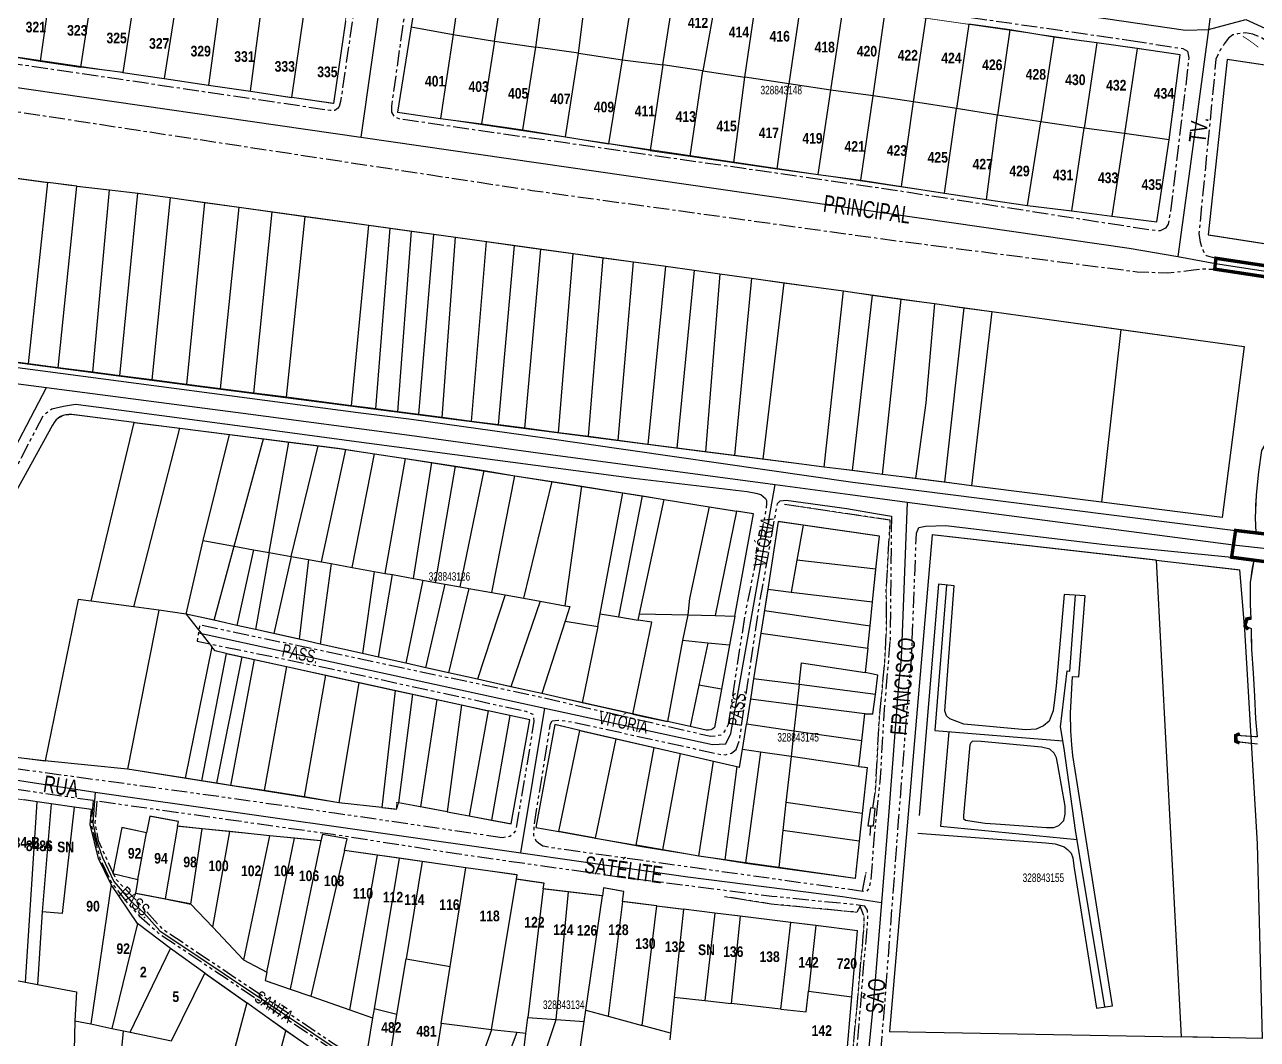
# Model space of a CAD drawing. Extents: x 204381 to 207261, y 4847713 to 4851061.
# Drawn here: x 205879.6 to 206170.1, y 4849931.5 to 4850170.6 of the extents above; entities that cross this region are included whole.
import ezdxf
from ezdxf.enums import TextEntityAlignment as Align

# ---------------------------------------------------------------- set-up
doc = ezdxf.new("R2010")
doc.units = 0
doc.header["$LTSCALE"] = 1.5
doc.header["$MEASUREMENT"] = 0
doc.linetypes.add('PHANTOMX2', pattern=[5, 2.5, -0.5, 0.5, -0.5, 0.5, -0.5])
doc.linetypes.add('TRACO_13', pattern=[8, 5, -1, 1, -1])
for name, color, linetype in [('CD-MALHA-LOTES', 40, 'CONTINUOUS'), ('CD_TXT_QUADRA', 7, 'CONTINUOUS'), ('HD-CANAIS', 7, 'CONTINUOUS'), ('HD-CURSO-PERENE', 170, 'CONTINUOUS'), ('HD-VALAS-DRENOS', 170, 'CONTINUOUS'), ('RU-QUADRAS', 210, 'CONTINUOUS'), ('SV-EIXO-RUA-N-PAV', 6, 'CONTINUOUS'), ('SV-EIXO-RUA-PAV', 20, 'CONTINUOUS'), ('SV-ESTIVAS', 7, 'CONTINUOUS'), ('SV-PONTE-BUEIRO', 249, 'CONTINUOUS'), ('SV-RUA-NAO-PAV-S-GUIA-C-GUIA', 7, 'PHANTOMX2'), ('SV-RUA-PAVIM-S-GUIA-C-GUIA', 7, 'CONTINUOUS'), ('SV-TXT-RUA-N-PAV-S-GUIA-C-GUIA', 7, 'CONTINUOUS'), ('Th_NmrPort', 7, 'CONTINUOUS')]:
    doc.layers.add(name, color=color, linetype=linetype)
doc.styles.add('ARIAL', font='ARIAL.TTF')
doc.styles.get("Standard").update_dxf_attribs({"font": 'swisscbo.ttf'})

msp = doc.modelspace()

# ---------------------------------------------------------------- linework, layer by layer
at = {"layer": 'CD-MALHA-LOTES', "linetype": 'Continuous'}
for points in [[(205973.81, 4850189.88), (205970.65, 4850170.14)], [(205983.38, 4850188.43), (205980.54, 4850168.35)], [(205990.29, 4850166.76), (205993.4, 4850186.79)], [(206000, 4850165.35), (206002.81, 4850185.5)], [(206010.08, 4850163.9), (206012.63, 4850184.02)], [(205886.06, 4850181.97), (205883.24, 4850162.03)], [(206020.47, 4850162.33), (206023.61, 4850182.36)], [(206029.95, 4850161.19), (206033.06, 4850180.93)], [(205892.8, 4850160.65), (205895.9, 4850180.56)], [(205905.68, 4850178.89), (205902.7, 4850159.37)], [(206042.92, 4850179.44), (206039.4, 4850159.77)], [(206049.3, 4850158.27), (206052.22, 4850178.04)], [(205915.54, 4850177.44), (205912.43, 4850157.94)], [(205925.59, 4850175.97), (205922.92, 4850156.41)], [(206062.6, 4850176.47), (206059.67, 4850156.71)], [(206069.57, 4850155.16), (206072.55, 4850175.15)], [(205932.77, 4850154.97), (205935.39, 4850174.53)], [(205942.56, 4850153.45), (205945.32, 4850173.03)], [(206079.5, 4850153.84), (206082.37, 4850173.74)], [(206089.07, 4850152.48), (206091.99, 4850172.3)], [(205955.16, 4850171.43), (205952.32, 4850152.04)], [(205970.65, 4850170.14), (205967.42, 4850150.01)], [(205970.65, 4850170.14), (205980.54, 4850168.35)], [(206102.06, 4850170.77), (206099.18, 4850150.86)], [(206111.78, 4850169.39), (206102.06, 4850170.77)], [(206111.78, 4850169.39), (206108.87, 4850149.29)], [(206122.13, 4850167.7), (206111.78, 4850169.39)], [(205980.54, 4850168.35), (205977.59, 4850148.53)], [(205980.54, 4850168.35), (205990.29, 4850166.76)], [(205990.29, 4850166.76), (205987.24, 4850147.24)], [(205990.29, 4850166.76), (206000, 4850165.35)], [(206122.13, 4850167.7), (206119.03, 4850147.76)], [(206132.26, 4850166.31), (206122.13, 4850167.7)], [(206132.26, 4850166.31), (206129.23, 4850146.22)], [(206141.72, 4850165.01), (206132.26, 4850166.31)], [(205873.2, 4850163.69), (205883.24, 4850162.03)], [(205996.97, 4850145.83), (206000, 4850165.35)], [(206010.08, 4850163.9), (206000, 4850165.35)], [(206007.02, 4850144.21), (206010.08, 4850163.9)], [(206010.08, 4850163.9), (206020.47, 4850162.33)], [(206141.72, 4850165.01), (206138.78, 4850144.97)], [(206151.86, 4850163.56), (206141.72, 4850165.01)], [(206149.3, 4850143.47), (206151.86, 4850163.56)], [(205883.24, 4850162.03), (205892.8, 4850160.65)], [(205902.7, 4850159.37), (205892.8, 4850160.65)], [(206017.24, 4850142.58), (206020.47, 4850162.33)], [(206020.47, 4850162.33), (206029.95, 4850161.19)], [(206029.95, 4850161.19), (206026.98, 4850140.99)], [(206039.4, 4850159.77), (206029.95, 4850161.19)], [(206162.98, 4850162.42), (206158.48, 4850121.12)], [(206215.01, 4850154.67), (206162.98, 4850162.42)], [(205902.7, 4850159.37), (205912.43, 4850157.94)], [(205912.43, 4850157.94), (205922.92, 4850156.41)], [(206036.37, 4850139.62), (206039.4, 4850159.77)], [(206039.4, 4850159.77), (206049.3, 4850158.27)], [(206046.67, 4850138.12), (206049.3, 4850158.27)], [(206059.67, 4850156.71), (206049.3, 4850158.27)], [(205922.92, 4850156.41), (205932.77, 4850154.97)], [(205932.77, 4850154.97), (205942.56, 4850153.45)], [(206056.93, 4850136.63), (206059.67, 4850156.71)], [(206069.57, 4850155.16), (206059.67, 4850156.71)], [(206066.55, 4850135.32), (206069.57, 4850155.16)], [(206079.5, 4850153.84), (206069.57, 4850155.16)], [(205952.32, 4850152.04), (205942.56, 4850153.45)], [(206076.6, 4850133.96), (206079.5, 4850153.84)], [(206089.07, 4850152.48), (206079.5, 4850153.84)], [(206086.25, 4850132.48), (206089.07, 4850152.48)], [(206099.18, 4850150.86), (206089.07, 4850152.48)], [(205967.42, 4850150.01), (205977.59, 4850148.53)], [(206096.31, 4850130.95), (206099.18, 4850150.86)], [(206108.87, 4850149.29), (206099.18, 4850150.86)], [(206106.28, 4850129.45), (206108.87, 4850149.29)], [(206119.03, 4850147.76), (206108.87, 4850149.29)], [(205977.59, 4850148.53), (205987.24, 4850147.24)], [(205987.24, 4850147.24), (205996.97, 4850145.83)], [(206115.91, 4850127.99), (206119.03, 4850147.76)], [(206129.23, 4850146.22), (206119.03, 4850147.76)], [(206126.34, 4850126.74), (206129.23, 4850146.22)], [(206138.78, 4850144.97), (206129.23, 4850146.22)], [(205996.97, 4850145.83), (206007.02, 4850144.21)], [(206007.02, 4850144.21), (206017.24, 4850142.58)], [(206138.78, 4850144.97), (206135.75, 4850125.52)], [(206149.3, 4850143.47), (206138.78, 4850144.97)], [(206146.37, 4850124.16), (206149.3, 4850143.47)], [(206026.98, 4850140.99), (206017.24, 4850142.58)], [(206026.98, 4850140.99), (206036.37, 4850139.62)], [(206036.37, 4850139.62), (206046.67, 4850138.12)], [(206046.67, 4850138.12), (206056.93, 4850136.63)], [(206056.93, 4850136.63), (206066.55, 4850135.32)], [(206066.55, 4850135.32), (206076.6, 4850133.96)], [(206076.6, 4850133.96), (206086.25, 4850132.48)], [(206086.25, 4850132.48), (206096.31, 4850130.95)], [(206096.31, 4850130.95), (206106.28, 4850129.45)], [(206106.28, 4850129.45), (206115.91, 4850127.99)], [(206115.91, 4850127.99), (206126.34, 4850126.74)], [(206126.34, 4850126.74), (206135.75, 4850125.52)], [(206135.75, 4850125.52), (206146.37, 4850124.16)], [(206158.48, 4850121.12), (206209.09, 4850113.26)], [(205882.54, 4849987.48), (205879.42, 4849987.93)], [(205879.75, 4849945.01), (205882.54, 4849987.48)], [(205885.84, 4849986.99), (205882.54, 4849987.48)], [(205885.84, 4849986.99), (205883.68, 4849961.59)], [(205891.26, 4849986.22), (205885.84, 4849986.99)], [(205891.26, 4849986.22), (205888.42, 4849961.16)], [(205895.35, 4849985.67), (205891.26, 4849986.22)], [(205895.03, 4849982.16), (205895.35, 4849985.67)], [(205909.04, 4849984.08), (205908.31, 4849980.19)], [(205915.79, 4849982.84), (205909.04, 4849984.08)], [(205896.97, 4849974.15), (205895.03, 4849982.16)], [(205902.47, 4849981.42), (205900.33, 4849970.6)], [(205908.31, 4849980.19), (205902.47, 4849981.42)], [(205915.6, 4849981.72), (205912.69, 4849964.65)], [(205915.6, 4849981.72), (205915.79, 4849982.84)], [(205921.38, 4849981.13), (205915.6, 4849981.72)], [(205918.74, 4849963.39), (205921.38, 4849981.13)], [(205927.9, 4849980.47), (205921.38, 4849981.13)], [(205923.92, 4849957.92), (205927.9, 4849980.47)], [(205937.28, 4849979.51), (205927.9, 4849980.47)], [(205906.25, 4849969.16), (205908.31, 4849980.19)], [(205937.28, 4849979.51), (205931.15, 4849950.29)], [(205936.62, 4849947.36), (205943.17, 4849978.91)], [(205943.17, 4849978.91), (205937.28, 4849979.51)], [(205949.4, 4849978.28), (205942.13, 4849943.36)], [(205949.4, 4849978.28), (205943.17, 4849978.91)], [(205949.72, 4849979.82), (205949.4, 4849978.28)], [(205955.58, 4849978.76), (205949.72, 4849979.82)], [(205954.95, 4849976.02), (205955.58, 4849978.76)], [(205954.95, 4849976.02), (205946.99, 4849941.66)], [(205962.68, 4849974.92), (205954.95, 4849976.02)], [(205956.2, 4849938.45), (205962.68, 4849974.92)], [(205967.79, 4849974.2), (205962.68, 4849974.92)], [(205899.96, 4849968.03), (205896.97, 4849974.15)], [(205967.79, 4849974.2), (205961.92, 4849938.73)], [(205973.24, 4849973.43), (205967.79, 4849974.2)], [(205973.24, 4849973.43), (205969.45, 4849950.46)], [(205983.54, 4849971.96), (205973.24, 4849973.43)], [(205979.84, 4849948.7), (205983.54, 4849971.96)], [(205995.61, 4849970.25), (205983.54, 4849971.96)], [(205900.33, 4849970.6), (205906.25, 4849969.16)], [(205906.25, 4849969.16), (205905.66, 4849965.99)], [(205989.58, 4849933.78), (205995.44, 4849969.24)], [(205995.44, 4849969.24), (205995.61, 4849970.25)], [(206001.96, 4849968.29), (205995.44, 4849969.24)], [(205899.96, 4849968.03), (205895.13, 4849935.14)], [(205906.15, 4849958.81), (205899.96, 4849968.03)], [(205905.66, 4849965.99), (205912.69, 4849964.65)], [(206001.8, 4849966.95), (205998.15, 4849936.66)], [(206001.8, 4849966.95), (206001.96, 4849968.29)], [(206007.74, 4849966.26), (206001.8, 4849966.95)], [(206004.83, 4849936.18), (206007.74, 4849966.26)], [(206015.71, 4849965.32), (206007.74, 4849966.26)], [(206015.99, 4849967.22), (206015.71, 4849965.32)], [(206020.79, 4849966.34), (206015.99, 4849967.22)], [(206020.49, 4849963.97), (206020.79, 4849966.34)], [(205912.69, 4849964.65), (205918.74, 4849963.39)], [(205918.74, 4849963.39), (205923.92, 4849957.92)], [(206011.79, 4849938.38), (206015.71, 4849965.32)], [(206020.49, 4849963.97), (206017.11, 4849936.94)], [(206028.53, 4849962.97), (206020.49, 4849963.97)], [(206025.12, 4849934.77), (206028.53, 4849962.97)], [(206028.53, 4849962.97), (206034.8, 4849962.2)], [(205883.68, 4849961.59), (205882.57, 4849944.46)], [(205888.42, 4849961.16), (205883.68, 4849961.59)], [(206034.8, 4849962.2), (206032.66, 4849941.46)], [(206042.2, 4849961.28), (206034.8, 4849962.2)], [(206042.2, 4849961.28), (206039.86, 4849940.65)], [(206048.22, 4849960.54), (206042.2, 4849961.28)], [(206048.22, 4849960.54), (206046.06, 4849939.95)], [(206060.13, 4849959.07), (206048.22, 4849960.54)], [(205906.15, 4849958.81), (205900.13, 4849934.09)], [(205913.96, 4849952.89), (205906.15, 4849958.81)], [(205923.92, 4849957.92), (205931.15, 4849950.29)], [(206057.8, 4849938.63), (206060.13, 4849959.07)], [(206066.01, 4849958.34), (206060.13, 4849959.07)], [(206066.01, 4849958.34), (206064.32, 4849942.86)], [(206075.86, 4849957.12), (206066.01, 4849958.34)], [(206074.5, 4849941.57), (206075.86, 4849957.12)], [(205904.43, 4849933.2), (205913.96, 4849952.89)], [(205922.04, 4849947.12), (205913.96, 4849952.89)], [(205931.15, 4849950.29), (205936.62, 4849947.36)], [(205967.29, 4849937.39), (205969.45, 4849950.46)], [(205969.45, 4849950.46), (205979.84, 4849948.7)], [(205977.7, 4849935.21), (205979.84, 4849948.7)], [(205875.66, 4849945.79), (205879.75, 4849945.01)], [(205914.17, 4849931.18), (205922.04, 4849947.12)], [(205922.04, 4849947.12), (205931.89, 4849940.09)], [(205936.62, 4849947.36), (205936.22, 4849945.42)], [(205936.22, 4849945.42), (205942.13, 4849943.36)], [(205879.75, 4849945.01), (205882.57, 4849944.46)], [(205882.57, 4849944.46), (205891.8, 4849942.69)], [(205891.8, 4849942.69), (205891.4, 4849935.91)], [(205942.13, 4849943.36), (205946.99, 4849941.66)], [(206063.78, 4849937.96), (206064.32, 4849942.86)], [(206064.32, 4849942.86), (206074.5, 4849941.57)], [(205931.89, 4849940.09), (205919.03, 4849891.82)], [(205941.13, 4849933.49), (205931.89, 4849940.09)], [(205946.99, 4849941.66), (205956.2, 4849938.45)], [(206032.66, 4849941.46), (206031.74, 4849932.96)], [(206032.66, 4849941.46), (206039.86, 4849940.65)], [(206039.86, 4849940.65), (206046.06, 4849939.95)], [(206057.8, 4849938.63), (206046.06, 4849939.95)], [(206073.15, 4849926.13), (206074.5, 4849941.57)], [(205956.2, 4849938.45), (205961.56, 4849936.58)], [(205961.92, 4849938.73), (205961.56, 4849936.58)], [(205967.29, 4849937.39), (205961.92, 4849938.73)], [(205965.75, 4849928.03), (205967.29, 4849937.39)], [(206011.4, 4849935.7), (206011.79, 4849938.38)], [(206011.79, 4849938.38), (206017.11, 4849936.94)], [(206017.11, 4849936.94), (206025.12, 4849934.77)], [(206057.8, 4849938.63), (206063.78, 4849937.96)], [(205891.4, 4849935.91), (205891.24, 4849928.85)], [(205891.4, 4849935.91), (205895.13, 4849935.14)], [(205895.13, 4849935.14), (205900.13, 4849934.09)], [(205900.13, 4849934.09), (205902.85, 4849933.53)], [(205961.56, 4849936.58), (205960.44, 4849929.8)], [(205977.7, 4849935.21), (205975.98, 4849924.38)], [(205989.58, 4849933.78), (205977.7, 4849935.21)], [(205995.13, 4849907.37), (206004.83, 4849936.18)], [(205997.69, 4849932.88), (205998.15, 4849936.66)], [(205998.15, 4849936.66), (206004.83, 4849936.18)], [(206004.83, 4849936.18), (206011.4, 4849935.7)], [(206010.15, 4849927.08), (206011.4, 4849935.7)], [(206031.74, 4849932.96), (206025.12, 4849934.77)], [(205899.21, 4849894.59), (205902.85, 4849933.53)], [(205902.85, 4849933.53), (205904.43, 4849933.2)], [(205904.43, 4849933.2), (205914.17, 4849931.18)], [(205929.49, 4849890), (205941.13, 4849933.49)], [(205949.58, 4849927.72), (205941.13, 4849933.49)], [(205989.58, 4849933.78), (205983.08, 4849915.67)], [(205995.53, 4849933.13), (205987.77, 4849912.44)], [(205995.53, 4849933.13), (205989.58, 4849933.78)], [(205997.69, 4849932.88), (205995.53, 4849933.13)], [(205996.81, 4849925.54), (205997.69, 4849932.88)], [(206031.74, 4849932.96), (206031.62, 4849931.38)]]:
    msp.add_lwpolyline(points, dxfattribs=at)
at = {"layer": 'CD-MALHA-LOTES'}
for points in [[(205863.59, 4850136.37), (205885.01, 4850133.46)], [(205880.47, 4850090.7), (205885.01, 4850133.46)], [(205891.87, 4850132.57), (205890.05, 4850132.78), (205885.01, 4850133.46)], [(205887.49, 4850089.79), (205891.87, 4850132.57)], [(205891.87, 4850132.57), (205899.57, 4850131.68)], [(205895.6, 4850088.74), (205899.57, 4850131.68)], [(205899.57, 4850131.68), (205906.21, 4850130.92)], [(205902, 4850087.91), (205906.21, 4850130.92)], [(205906.21, 4850130.92), (205913.87, 4850129.87)], [(205913.87, 4850129.87), (205909.57, 4850086.92)], [(205913.87, 4850129.87), (205921.97, 4850128.74)], [(205921.97, 4850128.74), (205917.7, 4850085.87)], [(205921.97, 4850128.74), (205930.09, 4850127.62)], [(205925.72, 4850084.83), (205930.09, 4850127.62)], [(205930.09, 4850127.62), (205937.9, 4850126.54)], [(205933.6, 4850083.8), (205937.9, 4850126.54)], [(205937.9, 4850126.54), (205945.68, 4850125.46)], [(205941.28, 4850082.81), (205945.68, 4850125.46)], [(205945.68, 4850125.46), (205960.66, 4850123.38)], [(205956.62, 4850080.81), (205960.66, 4850123.38)], [(205960.66, 4850123.38), (205965.69, 4850122.68)], [(205962.29, 4850080.08), (205965.69, 4850122.68)], [(205965.69, 4850122.68), (205970.71, 4850121.99)], [(205967.48, 4850079.4), (205970.71, 4850121.99)], [(205970.71, 4850121.99), (205975.96, 4850121.26)], [(205972.48, 4850078.75), (205975.96, 4850121.26)], [(205975.96, 4850121.26), (205981.14, 4850120.54)], [(205977.99, 4850078.04), (205981.14, 4850120.54)], [(205981.14, 4850120.54), (205988.44, 4850119.53)], [(205984.86, 4850077.15), (205988.44, 4850119.53)], [(205988.44, 4850119.53), (205995, 4850118.62)], [(205991.27, 4850076.31), (205995, 4850118.62)], [(205995, 4850118.62), (206001.23, 4850117.75)], [(205997.46, 4850075.51), (206001.23, 4850117.75)], [(206001.23, 4850117.75), (206008.87, 4850116.69)], [(206005.4, 4850074.48), (206008.87, 4850116.69)], [(206008.87, 4850116.69), (206015.92, 4850115.72)], [(206012.43, 4850073.57), (206015.92, 4850115.72)], [(206015.92, 4850115.72), (206023.03, 4850114.73)], [(206019.46, 4850072.65), (206023.03, 4850114.73)], [(206023.03, 4850114.73), (206030.65, 4850113.68)], [(206026.52, 4850071.73), (206030.65, 4850113.68)], [(206030.65, 4850113.68), (206037.38, 4850112.74)], [(206037.38, 4850112.74), (206033.24, 4850070.86)], [(206037.38, 4850112.74), (206043.39, 4850111.91)], [(206043.39, 4850111.91), (206039.99, 4850069.99)], [(206043.39, 4850111.91), (206050.83, 4850110.88)], [(206050.83, 4850110.88), (206046.86, 4850069.09)], [(206050.83, 4850110.88), (206058.46, 4850109.82)], [(206058.46, 4850109.82), (206053.51, 4850068.23)], [(206058.46, 4850109.82), (206072.54, 4850107.87)], [(206067.99, 4850066.38), (206072.54, 4850107.87)], [(206072.54, 4850107.87), (206079.34, 4850106.92)], [(206074.65, 4850065.54), (206079.34, 4850106.92)], [(206079.34, 4850106.92), (206086.15, 4850105.98)], [(206081.77, 4850064.64), (206086.15, 4850105.98)], [(206086.15, 4850105.98), (206093.96, 4850104.9)], [(206093.96, 4850104.9), (206091.93, 4850081.51), (206089.55, 4850063.65)], [(206093.96, 4850104.9), (206100.93, 4850103.93)], [(206100.93, 4850103.93), (206096.38, 4850062.79)], [(206100.93, 4850103.93), (206107.5, 4850103.02)], [(206107.5, 4850103.02), (206102.71, 4850061.99)], [(206107.5, 4850103.02), (206137.94, 4850098.8)], [(206137.94, 4850098.8), (206133.32, 4850058.12)], [(206137.94, 4850098.8), (206166.99, 4850094.77), (206161.82, 4850054.51), (206133.32, 4850058.12)], [(205880.47, 4850090.7), (205859.8, 4850093.39)], [(205887.49, 4850089.79), (205880.47, 4850090.7)], [(205895.6, 4850088.74), (205887.49, 4850089.79)], [(205902, 4850087.91), (205895.6, 4850088.74)], [(205909.57, 4850086.92), (205902, 4850087.91)], [(205917.7, 4850085.87), (205909.57, 4850086.92)], [(205925.72, 4850084.83), (205917.7, 4850085.87)], [(205933.6, 4850083.8), (205925.72, 4850084.83)], [(205941.28, 4850082.81), (205933.6, 4850083.8)], [(205956.62, 4850080.81), (205941.28, 4850082.81)], [(205962.29, 4850080.08), (205956.62, 4850080.81)], [(205967.48, 4850079.4), (205962.29, 4850080.08)], [(205972.48, 4850078.75), (205967.48, 4850079.4)], [(205895.2, 4850034.79), (205905.37, 4850076.89)], [(205905.37, 4850076.89), (205916.12, 4850075.53)], [(205977.99, 4850078.04), (205972.48, 4850078.75)], [(205984.86, 4850077.15), (205977.99, 4850078.04)], [(205991.27, 4850076.31), (205984.86, 4850077.15)], [(205997.46, 4850075.51), (205991.27, 4850076.31)], [(205905.27, 4850033.42), (205916.12, 4850075.53)], [(205916.12, 4850075.53), (205927.83, 4850074.05)], [(205921.65, 4850049.05), (205927.83, 4850074.05)], [(205927.83, 4850074.05), (205935.82, 4850073.04)], [(206005.4, 4850074.48), (205997.46, 4850075.51)], [(206012.43, 4850073.57), (206005.4, 4850074.48)], [(206019.46, 4850072.65), (206012.43, 4850073.57)], [(205928.96, 4850047.73), (205935.82, 4850073.04)], [(205935.82, 4850073.04), (205941.83, 4850072.28)], [(205937.2, 4850046.25), (205941.83, 4850072.28)], [(205941.83, 4850072.28), (205948.72, 4850071.41)], [(205942.37, 4850045.32), (205948.72, 4850071.41)], [(205948.72, 4850071.41), (205953.71, 4850070.78), (205955.28, 4850070.54)], [(205949.52, 4850044.03), (205955.28, 4850070.54)], [(205955.28, 4850070.54), (205962.02, 4850069.5)], [(206026.52, 4850071.73), (206019.46, 4850072.65)], [(206033.24, 4850070.86), (206026.52, 4850071.73)], [(206039.99, 4850069.99), (206033.24, 4850070.86)], [(205956.76, 4850042.73), (205962.02, 4850069.5)], [(205962.02, 4850069.5), (205969.3, 4850068.38)], [(205964.5, 4850041.33), (205969.3, 4850068.38)], [(205969.3, 4850068.38), (205975.55, 4850067.42)], [(206046.86, 4850069.09), (206039.99, 4850069.99)], [(206053.51, 4850068.23), (206046.86, 4850069.09)], [(206067.99, 4850066.38), (206058.5, 4850067.58), (206053.51, 4850068.23)], [(205971.24, 4850040.12), (205975.55, 4850067.42)], [(205975.55, 4850067.42), (205981.09, 4850066.57)], [(205976.41, 4850039.19), (205981.09, 4850066.57)], [(205981.09, 4850066.57), (205987.83, 4850065.53)], [(205982.19, 4850038.15), (205987.83, 4850065.53)], [(205987.83, 4850065.53), (205995.1, 4850064.32)], [(206074.65, 4850065.54), (206067.99, 4850066.38)], [(206081.77, 4850064.64), (206074.65, 4850065.54)], [(206089.55, 4850063.65), (206081.77, 4850064.64)], [(205989.63, 4850036.81), (205995.1, 4850064.32)], [(205995.1, 4850064.32), (206003.86, 4850062.99)], [(205997.17, 4850035.45), (206003.86, 4850062.99)], [(206003.86, 4850062.99), (206010.91, 4850061.85)], [(206006.94, 4850033.69), (206010.91, 4850061.85)], [(206010.91, 4850061.85), (206020.55, 4850060.3)], [(206096.38, 4850062.79), (206089.55, 4850063.65)], [(206102.71, 4850061.99), (206096.38, 4850062.79)], [(206133.32, 4850058.12), (206102.71, 4850061.99)], [(206015.21, 4850031.75), (206020.55, 4850060.3)], [(206019.57, 4850031.05), (206025.14, 4850059.57)], [(206020.55, 4850060.3), (206025.14, 4850059.57)], [(206024.5, 4850031.82), (206030.24, 4850058.75)], [(206025.14, 4850059.57), (206030.24, 4850058.75)], [(206030.24, 4850058.75), (206040.91, 4850057.03)], [(206040.91, 4850057.03), (206036.23, 4850035.37), (206035.83, 4850031.53)], [(206040.91, 4850057.03), (206047.36, 4850055.99)], [(206047.36, 4850055.99), (206042.27, 4850031.36)], [(206046.93, 4850031.24), (206051.34, 4850055.35), (206047.36, 4850055.99)], [(206063.06, 4850052.68), (206057.18, 4850053.52), (206054.68, 4850037.62)], [(206063.06, 4850052.68), (206061.58, 4850044.41)], [(206080.2, 4850042.34), (206081.01, 4850050.09), (206063.06, 4850052.68)], [(206146.22, 4850044.42), (206093.43, 4850050.41), (206083.36, 4849933.34), (206152.12, 4849932.09)], [(205917.66, 4850031.74), (205921.65, 4850049.05)], [(205921.65, 4850049.05), (205928.96, 4850047.73)], [(205924.23, 4850030.27), (205928.96, 4850047.73)], [(205928.96, 4850047.73), (205933.5, 4850046.91)], [(205933.5, 4850046.91), (205929.6, 4850029.07)], [(205933.5, 4850046.91), (205937.2, 4850046.25)], [(205937.2, 4850046.25), (205933.97, 4850028.09)], [(205937.2, 4850046.25), (205942.37, 4850045.32)], [(205942.37, 4850045.32), (205938.26, 4850027.13)], [(205942.37, 4850045.32), (205946.49, 4850044.57)], [(205946.49, 4850044.57), (205944.24, 4850025.79)], [(205946.49, 4850044.57), (205949.52, 4850044.03)], [(206061.58, 4850044.41), (206060.24, 4850036.93)], [(206080.2, 4850042.34), (206061.58, 4850044.41)], [(206146.22, 4850044.42), (206165.87, 4850042.18), (206167.02, 4850028.08), (206170.05, 4849977.59), (206171.25, 4849931.74), (206152.12, 4849932.09)], [(206146.22, 4850044.42), (206152.12, 4849932.09)], [(205951.77, 4850043.62), (205949.23, 4850024.67)], [(205949.52, 4850044.03), (205951.77, 4850043.62)], [(205951.77, 4850043.62), (205956.76, 4850042.73)], [(205956.76, 4850042.73), (205961.94, 4850041.79)], [(205961.94, 4850041.79), (205959.19, 4850022.44)], [(205961.94, 4850041.79), (205964.5, 4850041.33)], [(205964.5, 4850041.33), (205966.22, 4850041.02)], [(206079.4, 4850034.58), (206080.2, 4850042.34)], [(205962.92, 4850021.61), (205966.22, 4850041.02)], [(205966.22, 4850041.02), (205971.24, 4850040.12)], [(205973.4, 4850039.73), (205969.39, 4850020.16)], [(205971.24, 4850040.12), (205973.4, 4850039.73)], [(205973.4, 4850039.73), (205976.41, 4850039.19)], [(205974.1, 4850019.1), (205978.63, 4850038.79)], [(205976.41, 4850039.19), (205978.63, 4850038.79)], [(205978.63, 4850038.79), (205982.19, 4850038.15)], [(205984.24, 4850037.78), (205979.44, 4850017.91)], [(205982.19, 4850038.15), (205984.24, 4850037.78)], [(205984.24, 4850037.78), (205989.63, 4850036.81)], [(205992.84, 4850036.23), (205986.25, 4850016.38)], [(205989.63, 4850036.81), (205992.84, 4850036.23)], [(205992.84, 4850036.23), (205997.17, 4850035.45)], [(206054.68, 4850037.62), (206053.89, 4850032.6)], [(206054.68, 4850037.62), (206060.24, 4850036.93)], [(206060.24, 4850036.93), (206079.4, 4850034.58)], [(205895.2, 4850034.79), (205892.21, 4850035.19), (205884.39, 4849997.18)], [(205905.27, 4850033.42), (205895.2, 4850034.79)], [(205911.19, 4850032.62), (205903.77, 4849995.19)], [(205911.19, 4850032.62), (205905.27, 4850033.42)], [(205917.66, 4850031.74), (205911.19, 4850032.62)], [(206001.02, 4850034.76), (205994.17, 4850014.61)], [(205997.17, 4850035.45), (206001.02, 4850034.76)], [(206001.02, 4850034.76), (206006.94, 4850033.69)], [(206006.94, 4850033.69), (206008.01, 4850033.5), (206006.92, 4850030.1)], [(206053.89, 4850032.6), (206053.05, 4850027.26)], [(206053.89, 4850032.6), (206078.82, 4850028.94)], [(206078.82, 4850028.94), (206079.4, 4850034.58)], [(205917.66, 4850031.74), (205923.71, 4850024.01)], [(205924.23, 4850030.27), (205917.66, 4850031.74)], [(205929.6, 4850029.07), (205924.23, 4850030.27)], [(206006.92, 4850030.1), (206001.46, 4850012.98)], [(206006.92, 4850030.1), (206014.66, 4850028.81)], [(206014.66, 4850028.81), (206015.21, 4850031.75)], [(206015.21, 4850031.75), (206019.57, 4850031.05)], [(206019.57, 4850031.05), (206024.17, 4850030.31)], [(206022.93, 4850008.17), (206027.4, 4850029.8), (206024.17, 4850030.31)], [(206024.17, 4850030.31), (206024.5, 4850031.82)], [(206024.5, 4850031.82), (206035.83, 4850031.53)], [(206035.83, 4850031.53), (206034.6, 4850025.48)], [(206035.83, 4850031.53), (206042.27, 4850031.36)], [(206042.27, 4850031.36), (206046.93, 4850031.24)], [(206046.93, 4850031.24), (206045.68, 4850024.4)], [(205933.97, 4850028.09), (205929.6, 4850029.07)], [(205938.26, 4850027.13), (205933.97, 4850028.09)], [(205944.24, 4850025.79), (205938.26, 4850027.13)], [(206014.66, 4850028.81), (206010.95, 4850010.85)], [(206053.05, 4850027.26), (206051.35, 4850016.51)], [(206053.05, 4850027.26), (206078.27, 4850023.71)], [(206078.27, 4850023.71), (206078.82, 4850028.94)], [(205923.71, 4850024.01), (205917.42, 4849993.05)], [(205927.09, 4850022.48), (205924.46, 4850023.05), (205923.71, 4850024.01)], [(205949.23, 4850024.67), (205944.24, 4850025.79)], [(205959.19, 4850022.44), (205949.23, 4850024.67)], [(206034.6, 4850025.48), (206031.05, 4850006.39)], [(206040.54, 4850024.9), (206034.6, 4850025.48)], [(206040.54, 4850024.9), (206038.46, 4850015)], [(206045.68, 4850024.4), (206040.54, 4850024.9)], [(206045.68, 4850024.4), (206043.78, 4850014.04)], [(205927.09, 4850022.48), (205921.23, 4849992.45)], [(205930.74, 4850021.68), (205924.76, 4849991.9)], [(205927.09, 4850022.48), (205930.74, 4850021.68)], [(205933.69, 4850021.03), (205928.11, 4849991.37)], [(205930.74, 4850021.68), (205933.69, 4850021.03)], [(205933.69, 4850021.03), (205941.24, 4850019.38)], [(205962.92, 4850021.61), (205959.19, 4850022.44)], [(205969.39, 4850020.16), (205962.92, 4850021.61)], [(206078.27, 4850023.71), (206077.68, 4850018)], [(205941.24, 4850019.38), (205936.03, 4849990.13)], [(205941.24, 4850019.38), (205950.45, 4850017.36)], [(205974.1, 4850019.1), (205969.39, 4850020.16)], [(205979.44, 4850017.91), (205974.1, 4850019.1)], [(206062.06, 4850015.12), (206062.62, 4850020.25), (206077.68, 4850018)], [(205950.45, 4850017.36), (205945.47, 4849988.64)], [(205950.45, 4850017.36), (205958.33, 4850015.63)], [(205958.33, 4850015.63), (205953.6, 4849987.27)], [(205958.33, 4850015.63), (205966.9, 4850013.76)], [(205986.25, 4850016.38), (205979.44, 4850017.91)], [(205994.17, 4850014.61), (205986.25, 4850016.38)], [(206051.35, 4850016.51), (206050.59, 4850011.66)], [(206062.06, 4850015.12), (206051.35, 4850016.51)], [(206080.06, 4850012.78), (206080.63, 4850017.32), (206077.68, 4850018)], [(205966.9, 4850013.76), (205963.75, 4849986.17)], [(205966.9, 4850013.76), (205970.99, 4850012.86)], [(205970.99, 4850012.86), (205967.63, 4849987.28)], [(205970.99, 4850012.86), (205976.73, 4850011.6)], [(206001.46, 4850012.98), (205994.17, 4850014.61)], [(206010.95, 4850010.85), (206001.46, 4850012.98)], [(206038.46, 4850015), (206036.41, 4850005.23)], [(206043.78, 4850014.04), (206038.46, 4850015)], [(206062.06, 4850015.12), (206061.52, 4850010.29)], [(206080.06, 4850012.78), (206062.06, 4850015.12)], [(206077.6, 4850008.26), (206079.48, 4850008.21), (206080.06, 4850012.78)], [(205976.73, 4850011.6), (205972.86, 4849986.3)], [(205976.73, 4850011.6), (205982.49, 4850010.34)], [(205982.49, 4850010.34), (205979.16, 4849985.13)], [(205982.49, 4850010.34), (205988.79, 4850008.96)], [(206022.93, 4850008.17), (206010.95, 4850010.85)], [(206050.59, 4850011.66), (206049.66, 4850005.75)], [(206061.52, 4850010.29), (206050.59, 4850011.66)], [(206061.52, 4850010.29), (206060.84, 4850004.14)], [(206077.6, 4850008.26), (206061.52, 4850010.29)], [(205988.79, 4850008.96), (205984.36, 4849984.16)], [(205993.93, 4850007.84), (205988.79, 4850008.96)], [(205993.93, 4850007.84), (205989.61, 4849983.18)], [(205989.61, 4849983.18), (205994.19, 4849982.33), (205998.59, 4850006.82), (205993.93, 4850007.84)], [(206022.93, 4850008.17), (206025.75, 4850007.54), (206031.05, 4850006.39)], [(206076.84, 4850001.85), (206077.6, 4850008.26)], [(206010.43, 4850004.32), (206004.55, 4850005.68), (206000.04, 4849981.42), (206005.47, 4849980.47)], [(206005.47, 4849980.47), (206010.43, 4850004.32)], [(206010.43, 4850004.32), (206019, 4850002.35)], [(206036.41, 4850005.23), (206031.05, 4850006.39)], [(206048.72, 4849999.79), (206049.66, 4850005.75)], [(206060.84, 4850004.14), (206049.66, 4850005.75)], [(206060.84, 4850004.14), (206060.18, 4849998.13)], [(206076.84, 4850001.85), (206060.84, 4850004.14)], [(206014.07, 4849978.96), (206019, 4850002.35)], [(206019, 4850002.35), (206027.93, 4850000.29)], [(206076.13, 4849995.81), (206076.84, 4850001.85)], [(206023.68, 4849977.28), (206027.93, 4850000.29)], [(206027.93, 4850000.29), (206034.1, 4849998.87)], [(206029.99, 4849976.17), (206034.1, 4849998.87)], [(206034.1, 4849998.87), (206041.88, 4849997.08)], [(206047.44, 4849995.8), (206048.07, 4849995.65), (206048.72, 4849999.79)], [(206052.98, 4849999.18), (206048.72, 4849999.79)], [(206052.98, 4849999.18), (206049.42, 4849973.1)], [(206060.18, 4849998.13), (206052.98, 4849999.18)], [(206060.18, 4849998.13), (206058.99, 4849987.31)], [(206076.13, 4849995.81), (206060.18, 4849998.13)], [(205903.77, 4849995.19), (205885.07, 4849997.1), (205884.39, 4849997.18)], [(205917.42, 4849993.05), (205903.77, 4849995.19)], [(206038.48, 4849974.69), (206041.88, 4849997.08)], [(206041.88, 4849997.08), (206047.44, 4849995.8)], [(206047.44, 4849995.8), (206044.58, 4849973.78)], [(206076.13, 4849995.81), (206078.12, 4849995.6), (206076.94, 4849984.71)], [(205921.23, 4849992.45), (205917.42, 4849993.05)], [(205924.76, 4849991.9), (205921.23, 4849992.45)], [(205928.11, 4849991.37), (205924.76, 4849991.9)], [(205936.03, 4849990.13), (205928.11, 4849991.37)], [(205945.47, 4849988.64), (205936.03, 4849990.13)], [(205953.6, 4849987.27), (205945.47, 4849988.64)], [(205963.75, 4849986.17), (205953.6, 4849987.27)], [(205963.75, 4849986.17), (205967.18, 4849985.79), (205967.63, 4849987.28)], [(205972.86, 4849986.3), (205967.63, 4849987.28)], [(205979.16, 4849985.13), (205972.86, 4849986.3)], [(206058.99, 4849987.31), (206058.26, 4849980.72)], [(206076.94, 4849984.71), (206058.99, 4849987.31)], [(205979.16, 4849985.13), (205984.36, 4849984.16)], [(205984.36, 4849984.16), (205989.61, 4849983.18)], [(206076.94, 4849984.71), (206076.24, 4849978.21)], [(206014.07, 4849978.96), (206005.47, 4849980.47)], [(206058.26, 4849980.72), (206057.29, 4849971.98)], [(206076.24, 4849978.21), (206058.26, 4849980.72)], [(206014.07, 4849978.96), (206023.68, 4849977.28)], [(206076.24, 4849978.21), (206075.29, 4849969.43), (206057.29, 4849971.98)], [(206029.99, 4849976.17), (206023.68, 4849977.28)], [(206038.48, 4849974.69), (206029.99, 4849976.17)], [(206044.58, 4849973.78), (206038.48, 4849974.69)], [(206049.42, 4849973.1), (206044.58, 4849973.78)], [(206057.29, 4849971.98), (206049.42, 4849973.1)]]:
    msp.add_lwpolyline(points, dxfattribs=at)
for points in [[(205905.37, 4850076.89), (205890.72, 4850078.75, 0.336783), (205886.15, 4850076.22), (205847.14, 4850005.61), (205851.56, 4850001.31), (205884.39, 4849997.18)], [(206043.78, 4850014.04), (206042.13, 4850004.98, -0.250736), (206040.21, 4850004.41), (206036.41, 4850005.23)]]:
    msp.add_lwpolyline(points, format="xyb", dxfattribs=at)
at = {"layer": 'HD-CANAIS', "const_width": 0.18, "flags": 128}
for points in [[(206168.55, 4850030.5), (206167.59, 4850030.59)], [(206167.16, 4850028.98), (206168.58, 4850028.37)], [(206170.02, 4850002.78), (206164.99, 4850003.13)], [(206165.01, 4850001.72), (206170.09, 4850001.15)]]:
    msp.add_lwpolyline(points, dxfattribs=at)
at = {"layer": 'HD-CANAIS', "flags": 128}
for points in [[(206168.55, 4850030.5), (206167.59, 4850030.59)], [(206167.16, 4850028.98), (206168.58, 4850028.37)], [(206170.02, 4850002.78), (206164.99, 4850003.13)], [(206165.01, 4850001.72), (206170.09, 4850001.15)]]:
    msp.add_lwpolyline(points, dxfattribs=at)
at = {"layer": 'HD-CURSO-PERENE', "flags": 128}
for points in [[(206183.24, 4850109.51), (206181.78, 4850104.46), (206180.67, 4850099.5), (206180.17, 4850094.39), (206178.46, 4850089.26), (206177.26, 4850084.3), (206175.8, 4850079.48), (206173.74, 4850074.8), (206171.08, 4850070.27), (206170.33, 4850065.26), (206169.78, 4850059.8), (206169.58, 4850054.44), (206169.72, 4850050.87)], [(206169.24, 4850044.44), (206168.42, 4850039.16), (206168.36, 4850034.1), (206168.55, 4850030.5)], [(206168.58, 4850028.37), (206168.71, 4850023.44), (206169.11, 4850017.84), (206169.41, 4850012.38), (206169.66, 4850007.08), (206170.02, 4850002.78)]]:
    msp.add_lwpolyline(points, dxfattribs=at)
at = {"layer": 'HD-CURSO-PERENE', "const_width": 0.18, "flags": 128}
for points in [[(206170.19, 4850063.75), (206169.87, 4850060.78), (206169.67, 4850058.3), (206169.6, 4850056.8), (206169.58, 4850055.3), (206169.61, 4850052.94), (206169.72, 4850050.87)], [(206169.24, 4850044.44), (206168.91, 4850042.97), (206168.66, 4850041.49), (206168.42, 4850039.16), (206168.32, 4850036.16), (206168.35, 4850034.66), (206168.43, 4850032.6), (206168.55, 4850030.5)], [(206168.58, 4850028.37), (206168.57, 4850026.87), (206168.61, 4850025.37), (206168.71, 4850023.44), (206168.92, 4850020.45), (206169.03, 4850018.95), (206169.21, 4850016.34), (206169.37, 4850013.35), (206169.48, 4850010.89), (206169.54, 4850009.39), (206169.66, 4850007.08), (206169.89, 4850004.09)]]:
    msp.add_lwpolyline(points, dxfattribs=at)
at = {"layer": 'HD-VALAS-DRENOS', "linetype": 'PHANTOMX2', "const_width": 0.18, "flags": 128}
for points in [[(206166.64, 4850167.9), (206167.48, 4850167.36)], [(206167.48, 4850167.36), (206167.9, 4850167.09)], [(206167.9, 4850167.09), (206169.12, 4850166.23)], [(206169.12, 4850166.23), (206169.13, 4850166.22)], [(206169.13, 4850166.22), (206169.91, 4850165.61)], [(206169.91, 4850165.61), (206170.31, 4850165.3)], [(206079.45, 4849985.98), (206080.1, 4849990.14), (206080.95, 4850006.47), (206082.23, 4850020), (206082.7, 4850028.61), (206082.62, 4850037.72), (206083.57, 4850053.85), (206058.62, 4850057.58)], [(206078.85, 4849979.52), (206078.96, 4849981.84)], [(206077.04, 4849966.45), (206077.89, 4849970.89)], [(206069.73, 4849871.25), (206073.58, 4849915.34), (206077.21, 4849955.87), (206077.39, 4849958.58), (206077.37, 4849960.58), (206076.49, 4849962.88), (206075.66, 4849961.46), (206055.53, 4849963.38), (206044.46, 4849965.13)]]:
    msp.add_lwpolyline(points, dxfattribs=at)
at = {"layer": 'HD-VALAS-DRENOS', "linetype": 'PHANTOMX2', "flags": 128}
for points in [[(206079.45, 4849985.98), (206080.1, 4849990.14), (206080.95, 4850006.47), (206082.23, 4850020), (206082.7, 4850028.61), (206082.62, 4850037.72), (206083.57, 4850053.85), (206058.62, 4850057.58)], [(206078.85, 4849979.52), (206078.96, 4849981.84)], [(206077.04, 4849966.45), (206077.89, 4849970.89)], [(206069.73, 4849871.25), (206073.58, 4849915.34), (206077.21, 4849955.87), (206077.39, 4849958.58), (206077.37, 4849960.58), (206076.49, 4849962.88), (206075.66, 4849961.46), (206055.53, 4849963.38), (206044.46, 4849965.13)]]:
    msp.add_lwpolyline(points, dxfattribs=at)
at = {"layer": 'RU-QUADRAS', "color": 6, "linetype": 'Continuous', "const_width": 0.18}
for points in [[(205249.68, 4850180.43), (205255.58, 4850227.28), (205796.27, 4850145.51), (205890.05, 4850132.78), (205906.42, 4850130.9), (206166.99, 4850094.77), (206161.82, 4850054.51, -0.001666), (205796.27, 4850101.64)], [(205775.39, 4850178.55), (205781.18, 4850217.88), (205819.97, 4850211.79), (205958.04, 4850191.12), (205952.32, 4850152.04), (205843.81, 4850167.99), (205823.81, 4850170.69, 0.017935), (205794.22, 4850175.22)], [(205967.42, 4850150.01), (205973.81, 4850189.88, 0.00313), (206151.86, 4850163.56, -0.011922), (206146.37, 4850124.16), (206115.91, 4850127.99)], [(205953.71, 4850070.78), (206051.34, 4850055.35), (206042.13, 4850004.98), (206041.24, 4850004.45), (206040.21, 4850004.41), (205917.66, 4850031.74), (205924.46, 4850023.05), (205998.59, 4850006.82), (205994.19, 4849982.33), (205967.18, 4849987.36), (205967.18, 4849985.79), (205953.67, 4849987.26), (205903.81, 4849995.19, -0.011705), (205851.56, 4850001.31), (205847.14, 4850005.61), (205886.15, 4850076.22), (205887.25, 4850077.72), (205888.87, 4850078.61), (205890.72, 4850078.75)], [(206000.04, 4849981.42), (206004.55, 4850005.68), (206048.07, 4849995.65), (206057.18, 4850053.52), (206081.01, 4850050.09), (206077.68, 4850018), (206080.63, 4850017.32), (206079.48, 4850008.21), (206077.6, 4850008.26), (206076.13, 4849995.81), (206078.12, 4849995.6), (206075.29, 4849969.43, -0.016293)]]:
    msp.add_lwpolyline(points, format="xyb", close=True, dxfattribs=at)
for points in [[(206158.48, 4850121.12), (206162.98, 4850162.42), (206344.68, 4850135.22), (206423.24, 4850124.02), (206417.29, 4850083.57), (206208.95, 4850113.28)], [(206083.36, 4849933.34), (206093.43, 4850050.41), (206165.87, 4850042.18), (206167.02, 4850028.08), (206170.05, 4849977.59), (206171.25, 4849931.74)]]:
    msp.add_lwpolyline(points, close=True, dxfattribs=at)
msp.add_lwpolyline([(205829.86, 4849995), (205895.35, 4849985.67), (205895.03, 4849982.16), (205896.97, 4849974.15), (205899.96, 4849968.03), (205906.29, 4849958.7), (205914.03, 4849952.84), (205949.58, 4849927.72), (205973.39, 4849910.45), (205979.99, 4849906.13), (205979.52, 4849904.36), (205997.36, 4849890.51), (205997.06, 4849889.45), (206004.08, 4849883.47), (206008.54, 4849882.8), (206016.68, 4849877.23), (206016.22, 4849875.61, 0.010668), (205948.01, 4849887.45, -0.013074), (205904.86, 4849894.05), (205899.21, 4849894.59, 0.007006), (205808.33, 4849907.37, 0.044063)], format="xyb", dxfattribs=at)
msp.add_lwpolyline([(205960.44, 4849929.8), (205961.56, 4849936.58), (205936.22, 4849945.42), (205936.62, 4849947.36), (205931.24, 4849950.2), (205918.63, 4849963.51), (205905.66, 4849965.99), (205906.25, 4849969.16), (205900.33, 4849970.6), (205902.47, 4849981.42), (205908.31, 4849980.19), (205909.04, 4849984.08), (205915.79, 4849982.84), (205915.6, 4849981.72), (205949.4, 4849978.28), (205949.72, 4849979.82), (205955.58, 4849978.76), (205954.95, 4849976.02), (205995.61, 4849970.25), (205995.44, 4849969.24), (206001.96, 4849968.29), (206001.8, 4849966.95), (206015.71, 4849965.32), (206015.99, 4849967.22), (206020.79, 4849966.34), (206020.49, 4849963.97), (206075.86, 4849957.12), (206068.4, 4849871.79)], dxfattribs=at)
at = {"layer": 'SV-EIXO-RUA-N-PAV', "flags": 128}
for points in [[(205977.09, 4850263.67), (205974.32, 4850247.8), (205966.23, 4850196.66), (205958.79, 4850144.08)], [(206172.33, 4850263.9), (206165.76, 4850219.65), (206161.95, 4850196.15), (206158.6, 4850169.5), (206154.2, 4850136.63), (206151.37, 4850115.97)], [(205796.36, 4850221.46), (205966.23, 4850196.66), (206153.16, 4850169.3), (206158.6, 4850169.5), (206167.4, 4850171.84), (206175.43, 4850168.15), (206187.58, 4850164.29), (206206.14, 4850160.87), (206433.28, 4850127.7)], [(205796.27, 4850167.61), (205958.79, 4850144.08), (206139.9, 4850117.95), (206151.37, 4850115.97), (206160.18, 4850114.34), (206191.48, 4850109.55), (206201.38, 4850109.68), (206283.74, 4850096.75), (206293.68, 4850097.59)], [(205839.47, 4849998.61), (205884.74, 4850085.13)], [(205920.53, 4850027.31), (206002.14, 4850009.59), (206041.7, 4850001), (206044.85, 4850001.19), (206045.97, 4850003.6), (206056.4, 4850062.26)], [(206087.55, 4850058.13), (206086.12, 4850021.17), (206085.53, 4850015.06), (206083.16, 4849984.17), (206081.51, 4849963.73), (206079.65, 4849940.69), (206078.28, 4849927.26), (206077.14, 4849912.41), (206075.99, 4849900.01), (206074.69, 4849887.76), (206072.74, 4849872.52), (206071.79, 4849860.91), (206070.58, 4849851.19), (206066.58, 4849838.85)], [(205996.52, 4849975.44), (206002.14, 4850009.59)], [(205796.27, 4850005.31), (205839.47, 4849998.61), (205861.44, 4849995.1), (205896.2, 4849989.8), (205996.52, 4849975.44), (206035.82, 4849969.82), (206072.27, 4849965.2), (206081.51, 4849963.73)], [(205896.2, 4849989.8), (205895.64, 4849982.51), (205896.53, 4849978.36), (205897.91, 4849974.4), (205900.61, 4849968.72), (205904.57, 4849964.07), (205907.64, 4849961.36), (205911.45, 4849957.12), (205926.61, 4849946.97), (205958.19, 4849925.82), (205975.13, 4849913.92), (206018.24, 4849877.59), (206018.6, 4849875.87), (206018.65, 4849872.36)]]:
    msp.add_lwpolyline(points, dxfattribs=at)
at = {"layer": 'SV-EIXO-RUA-PAV', "flags": 128}
for points in [[(205796.27, 4850096.66), (205884.74, 4850085.13), (205931.07, 4850079.06), (205970.27, 4850073.91), (206001.11, 4850069.63), (206056.4, 4850062.26), (206074.09, 4850059.9), (206087.55, 4850058.13), (206164.45, 4850048.05), (206175.04, 4850046.9), (206226.96, 4850040.04), (206234.04, 4850039.13), (206325.95, 4850026.36), (206345.49, 4850023.55), (206400.8, 4850015.59), (206413.94, 4850013.32)], [(206096.84, 4850038.58), (206094.06, 4850004.28)], [(206134.17, 4849939.18), (206127.23, 4849980.8), (206124.55, 4850000.03), (206123.65, 4850005.17), (206125.22, 4850018.36), (206125.88, 4850018.29), (206127.24, 4850036.16)], [(206094.06, 4850004.28), (206124.24, 4850001.83)], [(206097.34, 4850004.02), (206095.4, 4849981.73)], [(206095.4, 4849981.73), (206127.6, 4849978.61)]]:
    msp.add_lwpolyline(points, dxfattribs=at)
at = {"layer": 'SV-ESTIVAS', "flags": 128}
msp.add_lwpolyline([(206080.04, 4849985.88), (206078.89, 4849986.07), (206078.28, 4849981.86), (206079.58, 4849981.83)], close=True, dxfattribs=at)
at = {"layer": 'SV-PONTE-BUEIRO', "const_width": 0.8, "flags": 128}
for points in [[(206191.58, 4850110.86), (206191.5, 4850108.26), (206160.03, 4850113.02), (206160.31, 4850115.58)], [(206164.95, 4850051.44), (206175.47, 4850050.19), (206174.68, 4850043.72), (206164.01, 4850045.13)]]:
    msp.add_lwpolyline(points, close=True, dxfattribs=at)
for points in [[(206167.92, 4850028.09), (206167.16, 4850028.98), (206167.59, 4850030.59), (206168.64, 4850030.8)], [(206165.91, 4850001.35), (206165.01, 4850001.72), (206164.99, 4850003.13), (206165.93, 4850003.55)]]:
    msp.add_lwpolyline(points, dxfattribs=at)
at = {"layer": 'SV-RUA-NAO-PAV-S-GUIA-C-GUIA'}
msp.add_line((206083.84, 4850054.79), (206083.5, 4850025.24), dxfattribs=at)
at = {"layer": 'SV-RUA-NAO-PAV-S-GUIA-C-GUIA', "linetype": 'TRACO_13', "ltscale": 0.5, "flags": 128}
for points in [[(205796.27, 4850216.73), (205881.94, 4850204.03), (205957.46, 4850193.13), (205958.36, 4850192.87), (205959.05, 4850192.31), (205959.45, 4850191.41), (205959.49, 4850190.1), (205954.03, 4850152.53), (205953.72, 4850151.38), (205953.26, 4850150.88), (205952.66, 4850150.44), (205951.61, 4850150.4), (205866.75, 4850162.93), (205796.27, 4850173.27)], [(206186.96, 4850160.98), (206182.15, 4850162.44), (206176.39, 4850164.93), (206172, 4850166.97), (206170.64, 4850167.77), (206169.03, 4850168.39), (206167.3, 4850168.7), (206165.38, 4850168.45), (206164.33, 4850168.21), (206163.29, 4850167.47), (206162.29, 4850166.1), (206161.24, 4850164.49), (206160.33, 4850162.49), (206156.3, 4850121.45), (206156.6, 4850119.37), (206157.22, 4850117.52), (206158, 4850116.26), (206160.31, 4850115.58)], [(205796.27, 4850161.85), (205867.81, 4850151.65), (205961.64, 4850137.31), (205999.16, 4850131.58), (206084.47, 4850119.79), (206141.73, 4850112.41), (206148.99, 4850112.13), (206152.68, 4850112.51), (206155.03, 4850112.83), (206156.68, 4850113.09), (206160.03, 4850113.02)]]:
    msp.add_lwpolyline(points, dxfattribs=at)
msp.add_lwpolyline([(206140.23, 4850166.91), (206150.7, 4850165.26), (206152.5, 4850165.02), (206153.61, 4850164.38), (206153.92, 4850162.83), (206153.55, 4850159.42), (206149.7, 4850127.3), (206149.05, 4850123.58), (206148.43, 4850122.71), (206147.19, 4850122.02), (206144.69, 4850122.25), (206081.35, 4850132.08), (205984.35, 4850146.01), (205969.87, 4850148.13), (205967.97, 4850148.36), (205966.71, 4850148.95), (205966.1, 4850150), (205966.09, 4850151.4), (205971.31, 4850188.45), (205971.8, 4850189.7), (205972.34, 4850190.66), (205973.58, 4850191.02), (205976.74, 4850190.85), (206056.3, 4850179.01)], close=True, dxfattribs=at)
at = {"layer": 'SV-RUA-NAO-PAV-S-GUIA-C-GUIA', "flags": 128}
for points in [[(205992.1, 4849979.02), (205952.61, 4849984.81), (205927.73, 4849988.38), (205846.72, 4849999.48), (205844.88, 4850001.6), (205844.6, 4850003.61), (205845.11, 4850005.26), (205865.17, 4850042.4), (205882.09, 4850074.94), (205884.05, 4850078.71), (205886, 4850080.07)], [(206053.07, 4850059.9), (206054.18, 4850058.95), (206054.42, 4850058.49), (206054.4, 4850057.85), (206054.32, 4850056.6), (206049.25, 4850031.26), (206045.33, 4850005.69), (206044.55, 4850004.18), (206043.61, 4850003.17), (206041.26, 4850002.85), (206000.14, 4850012.33), (205954.81, 4850021.95), (205920.82, 4850029.16), (205920.21, 4850025.33), (205952.83, 4850018.63), (205997.68, 4850008.85), (205999.3, 4850008.11), (205999.59, 4850006.5), (205998.93, 4850002.36), (205995.3, 4849980.71), (205994.56, 4849979.83), (205993.89, 4849979.29), (205992.1, 4849979.02)], [(206083.5, 4850025.24), (206082.04, 4850008.03), (206081.13, 4849992.2), (206079.75, 4849979.62), (206079, 4849969), (206078.51, 4849967.15), (206077.97, 4849966.34), (206077.12, 4849966.33), (206076.07, 4849966.52), (206004.52, 4849976.53), (206001.72, 4849977.06), (206000.66, 4849977.75), (206000.15, 4849978.25), (205999.59, 4849979.54), (205999.62, 4849981.84), (206003.5, 4850005.86), (206003.9, 4850006.56), (206005.35, 4850006.73), (206008.45, 4850006.36), (206043.62, 4849998.65), (206044.75, 4849998.58), (206046.15, 4849998.99), (206047.21, 4849999.83), (206048, 4850001.83), (206052.64, 4850033.44), (206056.78, 4850056.71), (206056.98, 4850057.82)], [(206170.32, 4849845.11), (206148.33, 4849851.14), (206142.47, 4849851.23), (206138.29, 4849850.52), (206136.14, 4849850.82), (206129.76, 4849851.77), (206106.59, 4849857.32), (206074.47, 4849862.08), (206073.75, 4849862.91), (206073.7, 4849864.12), (206074.64, 4849871.04), (206077.25, 4849886.38), (206078.73, 4849899.81), (206080.11, 4849912.94), (206080.46, 4849918.1), (206082.31, 4849940.2), (206085.61, 4849983.98), (206087.98, 4850014.84), (206088.58, 4850021.01), (206089.67, 4850049.3)], [(205895.69, 4849987.77), (205834.16, 4849996.64), (205796.27, 4850002.3)], [(205895.69, 4849987.77), (205895.27, 4849982.05), (205897.31, 4849974.13), (205900.07, 4849968.34), (205903.3, 4849964.2), (205906.58, 4849960.63), (205911.02, 4849956.62), (205949.41, 4849930.91), (205957.82, 4849925.28), (205974.72, 4849913.41), (206016.97, 4849877.31), (206016.88, 4849875.42)], [(205896.54, 4849987.63), (205896.13, 4849982.6), (205896.88, 4849978.35), (205898.53, 4849974.69), (205901.18, 4849969.11), (205905.35, 4849964.77), (205908.14, 4849961.82), (205911.9, 4849957.64), (205949.51, 4849932.46), (205958.58, 4849926.39), (205975.57, 4849914.45), (206019.05, 4849878.4)], [(206020.19, 4849876.06), (206039.3, 4849872.97), (206056.38, 4849870.22), (206067.66, 4849869.16), (206069.03, 4849869.29), (206069.89, 4849869.66), (206070.39, 4849870.53), (206071.77, 4849883.83), (206073.73, 4849905.13), (206075.62, 4849927.92), (206077.55, 4849951.52), (206078.19, 4849958.28), (206078.28, 4849960.24), (206078.21, 4849961.84), (206077.6, 4849962.88), (206076, 4849963.17), (206055.66, 4849965.19), (206020.4, 4849969.67), (205981.32, 4849975.22), (205955.27, 4849979.32), (205952.31, 4849979.75), (205896.54, 4849987.63)]]:
    msp.add_lwpolyline(points, dxfattribs=at)
at = {"layer": 'SV-RUA-PAVIM-S-GUIA-C-GUIA', "flags": 128}
for points in [[(205796.27, 4850100.43), (205879.71, 4850089.57)], [(205879.71, 4850089.57), (205958.2, 4850079.27), (205970.77, 4850077.63), (206001.63, 4850073.34), (206074.78, 4850062.78), (206164.95, 4850051.44)], [(205886, 4850080.07), (205888.75, 4850080.75), (205891.57, 4850081.19), (205897.02, 4850080.46), (205936.24, 4850075.28), (205957.8, 4850072.43), (206023.16, 4850063.78), (206049.83, 4850060.6), (206051.9, 4850060.2), (206053.07, 4850059.9)], [(206056.98, 4850057.82), (206057.63, 4850058.39), (206059.06, 4850058.54), (206073.31, 4850056.63), (206080.07, 4850055.46), (206083.84, 4850054.79)], [(206089.67, 4850049.3), (206089.75, 4850050.8), (206090.29, 4850052.11), (206091.84, 4850052.48), (206096.64, 4850052.57), (206134.76, 4850048.06), (206164.01, 4850045.13)], [(206090.1, 4849980.07), (206120.19, 4849977.79), (206122.4, 4849977.56), (206124.56, 4849976.88), (206125.31, 4849976.29), (206126.17, 4849975.39), (206126.58, 4849974.3), (206126.9, 4849971.89), (206132.16, 4849938.9), (206135.96, 4849939.44), (206127.72, 4849991.48), (206126.61, 4849998.43), (206126.35, 4850000.88), (206126.13, 4850004.18), (206126.06, 4850008.41), (206126.49, 4850017), (206128.04, 4850016.91), (206129.52, 4850036), (206124.51, 4850036.35), (206122.66, 4850014.81), (206122.33, 4850012.15), (206121.94, 4850008.96), (206121.5, 4850007.78), (206120.98, 4850006.53), (206119.7, 4850005.36), (206117.95, 4850004.6), (206115.55, 4850004.48), (206100.92, 4850005.75), (206097.59, 4850007.05), (206096.8, 4850007.77), (206096.39, 4850008.96), (206098.62, 4850038.42), (206094.95, 4850038.75), (206090.35, 4849984.23)]]:
    msp.add_lwpolyline(points, dxfattribs=at)
msp.add_lwpolyline([(206109.55, 4849982.2), (206120.36, 4849981.4), (206122.11, 4849981.46), (206123.26, 4849981.92), (206124.5, 4849983.09), (206124.79, 4849984.54), (206124.77, 4849986.44), (206123.08, 4849996.24), (206122.71, 4849997.84), (206122.2, 4849998.99), (206121.14, 4849999.93), (206119.24, 4850000.36), (206105.01, 4850001.68), (206102.92, 4850001.76), (206102.52, 4850001.41), (206102.33, 4850000.88), (206100.79, 4849984.24), (206100.86, 4849983.58), (206101.3, 4849983.14), (206105.94, 4849982.47)], close=True, dxfattribs=at)

# ---------------------------------------------------------------- texts
at = {"layer": 'CD_TXT_QUADRA', "color": 7, "linetype": 'Continuous', "style": 'ARIAL', "width": 0.7}
for s, p in [('328843148', (206057.87, 4850155.21)), ('328843126', (205979.67, 4850040.6)), ('328843145', (206061.85, 4850002.7)), ('328843155', (206119.65, 4849969.6)), ('328843134', (206006.61, 4849939.68))]:
    msp.add_text(s, height=2, dxfattribs=at).set_placement(p, align=Align.MIDDLE)
at = {"layer": 'SV-TXT-RUA-N-PAV-S-GUIA-C-GUIA', "style": 'ARIAL', "width": 0.7}
for s, height, rotation, p in [('TV.                                                                            5', 4, 83, (206157.85, 4850142.62)), ('PRINCIPAL', 4, 352, (206067.58, 4850126.58)), ('PASS.                                    VITÓRIA', 3, 81, (206048.32, 4850005.17)), ('PASS.                                                                                   VITÓRIA', 3, 348, (205940, 4850021.82)), ('RUA                                SÃO                                                     FRANCISCO', 4, 85, (206078.01, 4849894.58)), ('RUA', 4, 351, (205883.75, 4849989.83)), ('SATÉLITE', 4, 352, (206011.29, 4849970.81)), ('PASS.', 3, 318, (205901.54, 4849965.58)), ('SANTA', 3, 326, (205933.43, 4849940.7))]:
    msp.add_text(s, height=height, rotation=rotation, dxfattribs=at).set_placement(p)
at = {"layer": 'Th_NmrPort', "color": 1}
for s, p in [('412', (206035.87, 4850171.12)), ('321', (205879.8, 4850170.06)), ('323', (205889.58, 4850169.29)), ('414', (206045.5, 4850168.87)), ('416', (206055.13, 4850167.91)), ('325', (205898.85, 4850167.49)), ('327', (205908.89, 4850166.2)), ('418', (206065.73, 4850165.34)), ('329', (205918.67, 4850164.4)), ('331', (205928.96, 4850163.12)), ('420', (206075.68, 4850164.38)), ('422', (206085.31, 4850163.42)), ('424', (206095.59, 4850162.78)), ('333', (205938.48, 4850160.8)), ('335', (205948.52, 4850159.51)), ('426', (206105.22, 4850161.17)), ('401', (205973.9, 4850157.32)), ('428', (206115.49, 4850158.93)), ('430', (206124.8, 4850157.65)), ('432', (206134.44, 4850156.36)), ('403', (205984.17, 4850156.04)), ('405', (205993.48, 4850154.44)), ('434', (206145.67, 4850154.44)), ('407', (206003.44, 4850153.15)), ('409', (206013.71, 4850151.23)), ('411', (206023.34, 4850150.27)), ('413', (206032.98, 4850148.98)), ('415', (206042.61, 4850146.74)), ('417', (206052.56, 4850145.14)), ('419', (206062.84, 4850143.85)), ('421', (206072.79, 4850141.93)), ('423', (206082.74, 4850140.97)), ('425', (206092.37, 4850139.36)), ('427', (206102.97, 4850137.76)), ('429', (206111.64, 4850136.15)), ('431', (206121.91, 4850135.19)), ('433', (206132.51, 4850134.55)), ('435', (206142.78, 4850132.95)), ('84-B', (205876.95, 4849977.91)), ('84-A', (205879.85, 4849977.12)), ('86', (205883.01, 4849977.12)), ('SN', (205887.23, 4849976.85)), ('92', (205903.89, 4849975.36)), ('94', (205910.1, 4849974.18)), ('98', (205916.96, 4849973.3)), ('100', (205922.87, 4849972.41)), ('102', (205930.56, 4849971.23)), ('104', (205938.28, 4849971.23)), ('106', (205944.19, 4849970.05)), ('108', (205950.1, 4849968.87)), ('110', (205956.9, 4849965.91)), ('112', (205963.99, 4849965.03)), ('90', (205894.08, 4849962.9)), ('114', (205969.02, 4849964.44)), ('116', (205977.29, 4849963.26)), ('118', (205986.75, 4849960.6)), ('122', (205997.32, 4849959.11)), ('124', (206004.12, 4849957.34)), ('126', (206009.73, 4849957.19)), ('128', (206017.12, 4849957.34)), ('92', (205901.2, 4849952.89)), ('130', (206023.48, 4849954.09)), ('132', (206030.43, 4849953.36)), ('SN', (206038.26, 4849952.62)), ('136', (206044.17, 4849952.17)), ('138', (206052.74, 4849950.99)), ('2', (205906.73, 4849947.36)), ('142', (206061.91, 4849949.66)), ('720', (206070.96, 4849949.38)), ('5', (205914.38, 4849941.56)), ('482', (205963.6, 4849934.31)), ('481', (205971.87, 4849933.43)), ('142', (206065.04, 4849933.58))]:
    msp.add_text(s, height=2.5, dxfattribs=at).set_placement(p, align=Align.MIDDLE_LEFT)

doc.saveas('drawing.dxf')
